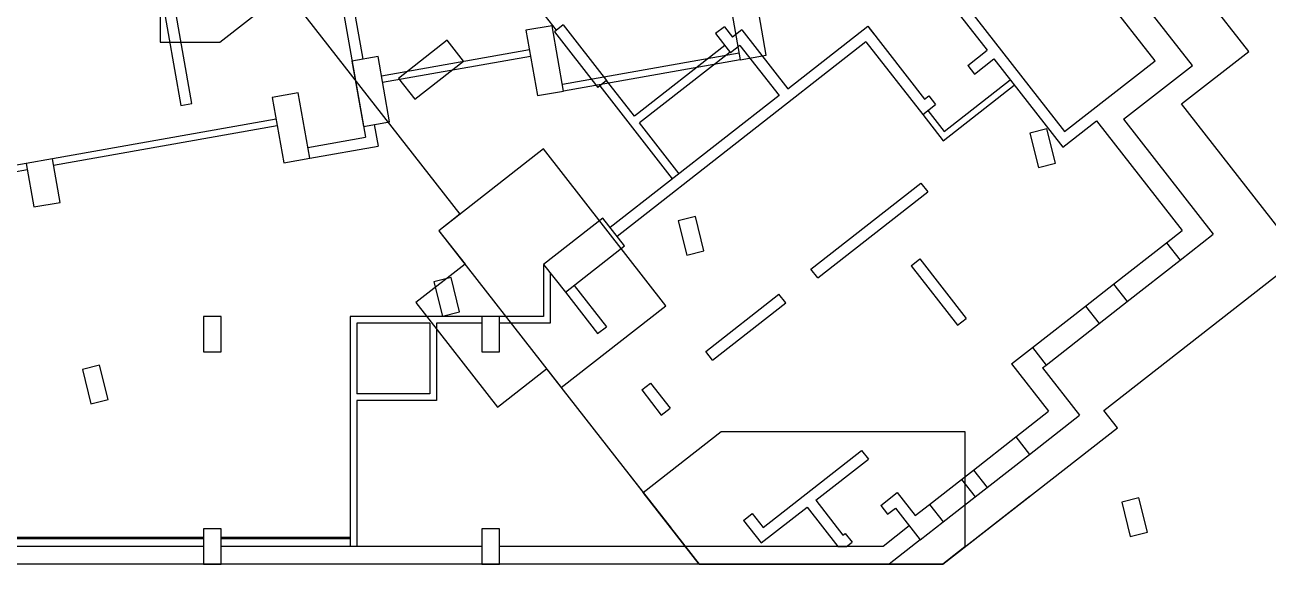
# Model space of a CAD drawing. Header units: metres. Extents: x -681087 to 1033303, y 74272 to 2630761.
# Drawn here: x 54188 to 82328, y 2305008 to 2317198 of the extents above; entities that cross this region are included whole.
import ezdxf

# ---------------------------------------------------------------- set-up
doc = ezdxf.new("R2010")
doc.units = ezdxf.units.M
for name, color, linetype in [('SKELETON_CLEAN', 7, 'Continuous'), ('SKELETON_ISOLATED', 1, 'Continuous'), ('SKELETON_ORIGINAL', 8, 'Continuous')]:
    doc.layers.add(name, color=color, linetype=linetype)

msp = doc.modelspace()

# ---------------------------------------------------------------- linework, layer by layer
at = {"layer": 'SKELETON_CLEAN'}
for p, q in [((60447, 2324304), (61836, 2316425)), ((60244, 2324014), (61894, 2314658)), ((81890, 2316598), (77520, 2322191)), ((57251, 2320083), (57251, 2316808)), ((80613, 2316283), (77880, 2319782)), ((79771, 2316387), (77407, 2319413)), ((74471, 2318541), (75968, 2316626)), ((74668, 2318694), (77722, 2314786)), ((66221, 2317082), (65248, 2318327)), ((58598, 2316808), (60084, 2317968)), ((60084, 2317968), (64031, 2312916)), ((70970, 2316513), (70709, 2317990)), ((57287, 2317837), (57721, 2315375)), ((57967, 2315418), (57533, 2317880)), ((70119, 2317886), (70379, 2316408)), ((66120, 2317181), (65529, 2317076)), ((65529, 2317076), (65790, 2315599)), ((66381, 2315703), (66120, 2317181)), ((66370, 2317198), (66173, 2317045)), ((66370, 2317198), (67355, 2315938)), ((70020, 2317156), (69823, 2317003)), ((70020, 2317156), (70205, 2316920)), ((70417, 2317086), (70205, 2316920)), ((70417, 2317086), (71458, 2315755)), ((71458, 2315755), (73266, 2317167)), ((73266, 2317167), (74553, 2315521)), ((57251, 2316808), (58598, 2316808)), ((63749, 2316851), (62646, 2315989)), ((64118, 2316378), (63749, 2316851)), ((66173, 2317045), (67158, 2315784)), ((73223, 2316817), (67593, 2312418)), ((69823, 2317003), (70162, 2316569)), ((73223, 2316817), (74510, 2315170)), ((70032, 2316735), (67983, 2315134)), ((70149, 2316585), (68100, 2314984)), ((70374, 2316735), (70162, 2316569)), ((70374, 2316735), (71261, 2315601)), ((70379, 2316408), (70970, 2316513)), ((75530, 2316284), (75968, 2316626)), ((80369, 2315410), (81890, 2316598)), ((62181, 2316486), (61590, 2316382)), ((61590, 2316382), (61851, 2314905)), ((62441, 2315009), (62181, 2316486)), ((63015, 2315516), (64118, 2316378)), ((70379, 2316408), (66381, 2315703)), ((75530, 2316284), (75684, 2316087)), ((75684, 2316087), (76121, 2316429)), ((76121, 2316429), (77679, 2314435)), ((77722, 2314786), (79771, 2316387)), ((79053, 2315064), (80613, 2316283)), ((62646, 2315989), (63015, 2315516)), ((74998, 2314789), (76491, 2315956)), ((65790, 2315599), (66381, 2315703)), ((67355, 2315938), (67158, 2315784)), ((67983, 2315134), (67355, 2315938)), ((74972, 2314579), (76583, 2315838)), ((57721, 2315375), (57967, 2315418)), ((60377, 2315660), (59786, 2315556)), ((59786, 2315556), (60047, 2314079)), ((60637, 2314183), (60377, 2315660)), ((71261, 2315601), (67439, 2312615)), ((74510, 2315170), (74802, 2315397)), ((74553, 2315521), (74648, 2315594)), ((74648, 2315594), (74802, 2315397)), ((83065, 2311960), (80369, 2315410)), ((74510, 2315170), (74972, 2314579)), ((74628, 2315262), (74998, 2314789)), ((59873, 2315064), (54811, 2314171)), ((61851, 2314905), (62441, 2315009)), ((62097, 2314948), (62184, 2314456)), ((68999, 2313834), (68100, 2314984)), ((77321, 2314850), (76933, 2314753)), ((77515, 2314074), (77321, 2314850)), ((77679, 2314435), (78443, 2315032)), ((78443, 2315032), (80383, 2312550)), ((79053, 2315064), (81085, 2312464)), ((60594, 2314429), (61894, 2314658)), ((76933, 2314753), (77127, 2313977)), ((60637, 2314183), (62184, 2314456)), ((65923, 2314393), (63559, 2312546)), ((68693, 2310847), (65923, 2314393)), ((54220, 2314067), (51216, 2313537)), ((54811, 2314171), (54220, 2314067)), ((54220, 2314067), (54394, 2313082)), ((54985, 2313186), (54811, 2314171)), ((60047, 2314079), (60637, 2314183)), ((77127, 2313977), (77515, 2314074)), ((71979, 2311676), (74469, 2313622)), ((72133, 2311479), (74623, 2313425)), ((74469, 2313622), (74623, 2313425)), ((54394, 2313082), (54985, 2313186)), ((64031, 2312916), (63559, 2312546)), ((69365, 2312866), (68977, 2312769)), ((69558, 2312090), (69365, 2312866)), ((67270, 2312831), (65930, 2311785)), ((67762, 2312201), (67270, 2312831)), ((68977, 2312769), (69170, 2311993)), ((63559, 2312546), (64150, 2311790)), ((63559, 2312546), (66329, 2309000)), ((80028, 2312273), (80383, 2312550)), ((80336, 2311879), (81085, 2312464)), ((66423, 2311154), (67762, 2312201)), ((69170, 2311993), (69558, 2312090)), ((78830, 2311337), (80028, 2312273)), ((80028, 2312273), (80336, 2311879)), ((64150, 2311790), (63040, 2310922)), ((65930, 2311785), (65930, 2310608)), ((65930, 2311785), (66423, 2311154)), ((74247, 2311754), (74444, 2311908)), ((74247, 2311754), (75300, 2310406)), ((74444, 2311908), (75497, 2310560)), ((78612, 2308481), (83065, 2311960)), ((79138, 2310943), (80336, 2311879)), ((63834, 2311487), (63446, 2311390)), ((64028, 2310711), (63834, 2311487)), ((72133, 2311479), (71979, 2311676)), ((63446, 2311390), (63639, 2310614)), ((66620, 2311308), (67349, 2310374)), ((78192, 2310838), (78830, 2311337)), ((78830, 2311337), (79138, 2310943)), ((63040, 2310922), (64887, 2308558)), ((66423, 2311154), (67152, 2310221)), ((69600, 2309817), (71254, 2311110)), ((69754, 2309620), (71408, 2310913)), ((71408, 2310913), (71254, 2311110)), ((78500, 2310444), (79138, 2310943)), ((58634, 2310608), (58234, 2310608)), ((58234, 2310608), (58234, 2309808)), ((58634, 2309808), (58634, 2310608)), ((61554, 2310608), (61554, 2305408)), ((64534, 2310608), (61554, 2310608)), ((63639, 2310614), (64028, 2310711)), ((64934, 2310608), (64534, 2310608)), ((64534, 2310608), (64534, 2309808)), ((65930, 2310608), (64934, 2310608)), ((64934, 2309808), (64934, 2310608)), ((66329, 2309000), (68693, 2310847)), ((76994, 2309903), (78192, 2310838)), ((78192, 2310838), (78500, 2310444)), ((61704, 2310458), (61704, 2308858)), ((63354, 2310458), (61704, 2310458)), ((63354, 2310458), (63354, 2308858)), ((63504, 2310458), (63504, 2308708)), ((64534, 2310458), (63504, 2310458)), ((67152, 2310221), (67349, 2310374)), ((75300, 2310406), (75497, 2310560)), ((77302, 2309509), (78500, 2310444)), ((58234, 2309808), (58634, 2309808)), ((64534, 2309808), (64934, 2309808)), ((69754, 2309620), (69600, 2309817)), ((76522, 2309533), (76994, 2309903)), ((76994, 2309903), (77302, 2309509)), ((55878, 2309503), (55490, 2309407)), ((56071, 2308727), (55878, 2309503)), ((76522, 2309533), (77359, 2308462)), ((77223, 2309447), (77302, 2309509)), ((55490, 2309407), (55683, 2308630)), ((64887, 2308558), (65997, 2309426)), ((77223, 2309447), (78061, 2308375)), ((68150, 2308944), (68347, 2309098)), ((68150, 2308944), (68593, 2308377)), ((68347, 2309098), (68790, 2308531)), ((55683, 2308630), (56071, 2308727)), ((63354, 2308858), (61704, 2308858)), ((63504, 2308708), (61704, 2308708)), ((61704, 2308708), (61704, 2305408)), ((68593, 2308377), (68790, 2308531)), ((76618, 2307883), (77359, 2308462)), ((76926, 2307489), (78061, 2308375)), ((78916, 2308092), (78612, 2308481)), ((68181, 2306630), (69947, 2308009)), ((69947, 2308009), (75465, 2308009)), ((75465, 2308009), (75465, 2305395)), ((75657, 2307132), (76618, 2307883)), ((76618, 2307883), (76926, 2307489)), ((70895, 2305836), (73125, 2307578)), ((73125, 2307578), (73279, 2307381)), ((72089, 2306451), (73279, 2307381)), ((75965, 2306738), (76926, 2307489)), ((75389, 2306922), (75657, 2307132)), ((75657, 2307132), (75965, 2306738)), ((74664, 2306356), (75389, 2306922)), ((75389, 2306922), (75697, 2306528)), ((75697, 2306528), (75965, 2306738)), ((72089, 2306451), (72705, 2305663)), ((73560, 2306331), (73934, 2306624)), ((73934, 2306624), (74341, 2306104)), ((74972, 2305962), (75697, 2306528)), ((79402, 2306505), (79014, 2306409)), ((79014, 2306409), (79207, 2305632)), ((79595, 2305729), (79402, 2306505)), ((70452, 2305997), (70649, 2306151)), ((70649, 2306151), (70895, 2305836)), ((70852, 2305485), (71892, 2306297)), ((71892, 2306297), (72588, 2305408)), ((73560, 2306331), (73714, 2306134)), ((73714, 2306134), (73891, 2306273)), ((73891, 2306273), (74452, 2305556)), ((74341, 2306104), (74664, 2306356)), ((74664, 2306356), (74972, 2305962)), ((70452, 2305997), (70852, 2305485)), ((74205, 2305871), (73612, 2305408)), ((74452, 2305556), (74972, 2305962)), ((58634, 2305808), (58234, 2305808)), ((58234, 2305808), (58234, 2305008)), ((58634, 2305008), (58634, 2305808)), ((64934, 2305808), (64534, 2305808)), ((64534, 2305808), (64534, 2305008)), ((64934, 2305008), (64934, 2305808)), ((72705, 2305663), (72756, 2305703)), ((72756, 2305703), (72910, 2305506)), ((74452, 2305556), (73750, 2305008)), ((79207, 2305632), (79595, 2305729)), ((73612, 2305408), (64934, 2305408)), ((72588, 2305408), (72784, 2305408)), ((72784, 2305408), (72910, 2305506)), ((58234, 2305008), (58634, 2305008)), ((64534, 2305008), (64934, 2305008))]:
    msp.add_line(p, q, dxfattribs=at)
at = {"layer": 'SKELETON_ISOLATED'}
for p, q in [((73297, 2317128), (73420, 2316970)), ((65608, 2316633), (62259, 2316043)), ((70353, 2316556), (66355, 2315851)), ((65634, 2316486), (62285, 2315895)), ((68850, 2313717), (67206, 2315821)), ((59899, 2314916), (54837, 2314023)), ((54246, 2313919), (51243, 2313390)), ((66080, 2311593), (66080, 2310458)), ((65509, 2310458), (64934, 2310458)), ((67722, 2307217), (68815, 2305819)), ((75217, 2305201), (76942, 2306550)), ((58234, 2305608), (50334, 2305608)), ((58234, 2305578), (50334, 2305578)), ((61554, 2305608), (58634, 2305608)), ((61554, 2305578), (58634, 2305578)), ((58234, 2305408), (50334, 2305408)), ((64534, 2305408), (58634, 2305408)), ((71599, 2305008), (42101, 2305008))]:
    msp.add_line(p, q, dxfattribs=at)
at = {"layer": 'SKELETON_ORIGINAL'}
for p, q in [((60447, 2324304), (61836, 2316425)), ((60244, 2324014), (61894, 2314658)), ((81890, 2316598), (77520, 2322191)), ((57251, 2320083), (57251, 2316808)), ((80613, 2316283), (77880, 2319782)), ((79771, 2316387), (77407, 2319413)), ((74471, 2318541), (75968, 2316626)), ((74668, 2318694), (77722, 2314786)), ((66221, 2317082), (65248, 2318327)), ((58598, 2316808), (60084, 2317968)), ((60084, 2317968), (64031, 2312916)), ((70970, 2316513), (70709, 2317990)), ((57287, 2317837), (57721, 2315375)), ((57967, 2315418), (57533, 2317880)), ((70119, 2317886), (70379, 2316408)), ((66120, 2317181), (65529, 2317076)), ((65529, 2317076), (65790, 2315599)), ((66381, 2315703), (66120, 2317181)), ((66370, 2317198), (66173, 2317045)), ((66370, 2317198), (67355, 2315938)), ((70020, 2317156), (69823, 2317003)), ((70020, 2317156), (70205, 2316920)), ((70417, 2317086), (70205, 2316920)), ((70417, 2317086), (71458, 2315755)), ((71458, 2315755), (73266, 2317167)), ((73266, 2317167), (74553, 2315521)), ((73297, 2317128), (73420, 2316970)), ((57251, 2316808), (58598, 2316808)), ((63749, 2316851), (62646, 2315989)), ((63749, 2316851), (62646, 2315989)), ((64118, 2316378), (63749, 2316851)), ((64118, 2316378), (63749, 2316851)), ((66173, 2317045), (67158, 2315784)), ((73223, 2316817), (67593, 2312418)), ((69823, 2317003), (70162, 2316569)), ((73223, 2316817), (74510, 2315170)), ((65608, 2316633), (62259, 2316043)), ((70353, 2316556), (66355, 2315851)), ((70032, 2316735), (67983, 2315134)), ((70149, 2316585), (68100, 2314984)), ((70374, 2316735), (70162, 2316569)), ((70374, 2316735), (71261, 2315601)), ((70379, 2316408), (70970, 2316513)), ((75530, 2316284), (75968, 2316626)), ((80369, 2315410), (81890, 2316598)), ((62181, 2316486), (61590, 2316382)), ((61590, 2316382), (61851, 2314905)), ((62441, 2315009), (62181, 2316486)), ((65634, 2316486), (62285, 2315895)), ((63015, 2315516), (64118, 2316378)), ((63015, 2315516), (64118, 2316378)), ((70379, 2316408), (66381, 2315703)), ((75530, 2316284), (75684, 2316087)), ((75684, 2316087), (76121, 2316429)), ((76121, 2316429), (77679, 2314435)), ((77722, 2314786), (79771, 2316387)), ((79053, 2315064), (80613, 2316283)), ((62646, 2315989), (63015, 2315516)), ((62646, 2315989), (63015, 2315516)), ((74998, 2314789), (76491, 2315956)), ((65790, 2315599), (66381, 2315703)), ((67355, 2315938), (67158, 2315784)), ((68850, 2313717), (67206, 2315821)), ((67983, 2315134), (67355, 2315938)), ((74972, 2314579), (76583, 2315838)), ((57721, 2315375), (57967, 2315418)), ((60377, 2315660), (59786, 2315556)), ((59786, 2315556), (60047, 2314079)), ((60637, 2314183), (60377, 2315660)), ((71261, 2315601), (67439, 2312615)), ((74510, 2315170), (74802, 2315397)), ((74553, 2315521), (74648, 2315594)), ((74648, 2315594), (74802, 2315397)), ((83065, 2311960), (80369, 2315410)), ((74510, 2315170), (74972, 2314579)), ((74628, 2315262), (74998, 2314789)), ((59873, 2315064), (54811, 2314171)), ((59899, 2314916), (54837, 2314023)), ((61851, 2314905), (62441, 2315009)), ((62097, 2314948), (62184, 2314456)), ((68999, 2313834), (68100, 2314984)), ((77321, 2314850), (76933, 2314753)), ((77515, 2314074), (77321, 2314850)), ((77679, 2314435), (78443, 2315032)), ((78443, 2315032), (80383, 2312550)), ((79053, 2315064), (81085, 2312464)), ((60594, 2314429), (61894, 2314658)), ((76933, 2314753), (77127, 2313977)), ((60637, 2314183), (62184, 2314456)), ((65923, 2314393), (63559, 2312546)), ((68693, 2310847), (65923, 2314393)), ((54220, 2314067), (51216, 2313537)), ((54811, 2314171), (54220, 2314067)), ((54220, 2314067), (54394, 2313082)), ((54985, 2313186), (54811, 2314171)), ((60047, 2314079), (60637, 2314183)), ((77127, 2313977), (77515, 2314074)), ((54246, 2313919), (51243, 2313390)), ((71979, 2311676), (74469, 2313622)), ((72133, 2311479), (74623, 2313425)), ((74469, 2313622), (74623, 2313425)), ((54394, 2313082), (54985, 2313186)), ((64031, 2312916), (63559, 2312546)), ((69365, 2312866), (68977, 2312769)), ((69558, 2312090), (69365, 2312866)), ((67270, 2312831), (65930, 2311785)), ((67270, 2312831), (65930, 2311785)), ((67762, 2312201), (67270, 2312831)), ((67762, 2312201), (67270, 2312831)), ((68977, 2312769), (69170, 2311993)), ((63559, 2312546), (64150, 2311790)), ((63559, 2312546), (66329, 2309000)), ((80028, 2312273), (80383, 2312550)), ((80336, 2311879), (81085, 2312464)), ((66423, 2311154), (67762, 2312201)), ((66423, 2311154), (67762, 2312201)), ((69170, 2311993), (69558, 2312090)), ((78830, 2311337), (80028, 2312273)), ((80028, 2312273), (80336, 2311879)), ((64150, 2311790), (63040, 2310922)), ((65930, 2311785), (65930, 2310608)), ((65930, 2311785), (66423, 2311154)), ((65930, 2311785), (66423, 2311154)), ((74247, 2311754), (74444, 2311908)), ((74247, 2311754), (75300, 2310406)), ((74444, 2311908), (75497, 2310560)), ((78612, 2308481), (83065, 2311960)), ((79138, 2310943), (80336, 2311879)), ((63834, 2311487), (63446, 2311390)), ((64028, 2310711), (63834, 2311487)), ((66080, 2311593), (66080, 2310458)), ((72133, 2311479), (71979, 2311676)), ((63446, 2311390), (63639, 2310614)), ((66620, 2311308), (67349, 2310374)), ((78192, 2310838), (78830, 2311337)), ((78830, 2311337), (79138, 2310943)), ((63040, 2310922), (64887, 2308558)), ((66423, 2311154), (67152, 2310221)), ((69600, 2309817), (71254, 2311110)), ((69754, 2309620), (71408, 2310913)), ((71408, 2310913), (71254, 2311110)), ((78500, 2310444), (79138, 2310943)), ((58634, 2310608), (58234, 2310608)), ((58234, 2310608), (58234, 2309808)), ((58634, 2309808), (58634, 2310608)), ((61554, 2310608), (61554, 2305408)), ((64534, 2310608), (61554, 2310608)), ((63639, 2310614), (64028, 2310711)), ((64934, 2310608), (64534, 2310608)), ((64534, 2310608), (64534, 2309808)), ((65930, 2310608), (64934, 2310608)), ((64934, 2309808), (64934, 2310608)), ((66329, 2309000), (68693, 2310847)), ((76994, 2309903), (78192, 2310838)), ((78192, 2310838), (78500, 2310444)), ((61704, 2310458), (61704, 2308858)), ((63354, 2310458), (61704, 2310458)), ((63354, 2310458), (63354, 2308858)), ((63504, 2310458), (63504, 2308708)), ((64534, 2310458), (63504, 2310458)), ((66080, 2310458), (64934, 2310458)), ((64937, 2310458), (64934, 2310458)), ((67152, 2310221), (67349, 2310374)), ((75300, 2310406), (75497, 2310560)), ((77302, 2309509), (78500, 2310444)), ((58234, 2309808), (58634, 2309808)), ((64534, 2309808), (64934, 2309808)), ((69754, 2309620), (69600, 2309817)), ((76522, 2309533), (76994, 2309903)), ((76994, 2309903), (77302, 2309509)), ((55878, 2309503), (55490, 2309407)), ((56071, 2308727), (55878, 2309503)), ((76522, 2309533), (77359, 2308462)), ((77223, 2309447), (77302, 2309509)), ((55490, 2309407), (55683, 2308630)), ((64887, 2308558), (65997, 2309426)), ((65997, 2309426), (69448, 2305008)), ((77223, 2309447), (78061, 2308375)), ((68150, 2308944), (68347, 2309098)), ((68150, 2308944), (68593, 2308377)), ((68347, 2309098), (68790, 2308531)), ((55683, 2308630), (56071, 2308727)), ((63354, 2308858), (61704, 2308858)), ((63504, 2308708), (61704, 2308708)), ((61704, 2308708), (61704, 2305408)), ((68593, 2308377), (68790, 2308531)), ((76618, 2307883), (77359, 2308462)), ((76926, 2307489), (78061, 2308375)), ((78916, 2308092), (78612, 2308481)), ((74968, 2305008), (78916, 2308092)), ((68181, 2306630), (69947, 2308009)), ((69947, 2308009), (75465, 2308009)), ((75465, 2308009), (75465, 2305395)), ((75657, 2307132), (76618, 2307883)), ((76618, 2307883), (76926, 2307489)), ((70895, 2305836), (73125, 2307578)), ((73125, 2307578), (73279, 2307381)), ((72089, 2306451), (73279, 2307381)), ((75965, 2306738), (76926, 2307489)), ((75389, 2306922), (75657, 2307132)), ((75657, 2307132), (75965, 2306738)), ((74664, 2306356), (75389, 2306922)), ((75389, 2306922), (75697, 2306528)), ((75697, 2306528), (75965, 2306738)), ((69448, 2305008), (68181, 2306630)), ((72089, 2306451), (72705, 2305663)), ((73560, 2306331), (73934, 2306624)), ((73934, 2306624), (74341, 2306104)), ((74972, 2305962), (75697, 2306528)), ((79402, 2306505), (79014, 2306409)), ((79014, 2306409), (79207, 2305632)), ((79595, 2305729), (79402, 2306505)), ((70452, 2305997), (70649, 2306151)), ((70649, 2306151), (70895, 2305836)), ((70852, 2305485), (71892, 2306297)), ((71892, 2306297), (72588, 2305408)), ((73560, 2306331), (73714, 2306134)), ((73714, 2306134), (73891, 2306273)), ((73891, 2306273), (74452, 2305556)), ((74341, 2306104), (74664, 2306356)), ((74664, 2306356), (74972, 2305962)), ((70452, 2305997), (70852, 2305485)), ((74205, 2305871), (73612, 2305408)), ((74452, 2305556), (74972, 2305962)), ((58234, 2305608), (50334, 2305608)), ((58234, 2305578), (50334, 2305578)), ((58634, 2305808), (58234, 2305808)), ((58234, 2305808), (58234, 2305008)), ((58634, 2305008), (58634, 2305808)), ((61554, 2305608), (58634, 2305608)), ((61554, 2305578), (58634, 2305578)), ((64934, 2305808), (64534, 2305808)), ((64534, 2305808), (64534, 2305008)), ((64934, 2305008), (64934, 2305808)), ((72705, 2305663), (72756, 2305703)), ((72756, 2305703), (72910, 2305506)), ((74452, 2305556), (73750, 2305008)), ((79207, 2305632), (79595, 2305729)), ((58234, 2305408), (50334, 2305408)), ((64534, 2305408), (58634, 2305408)), ((73612, 2305408), (64934, 2305408)), ((72588, 2305408), (72784, 2305408)), ((72784, 2305408), (72910, 2305506)), ((75465, 2305395), (74968, 2305008)), ((73750, 2305008), (9233, 2305008)), ((58234, 2305008), (58634, 2305008)), ((64534, 2305008), (64934, 2305008)), ((69448, 2305008), (74968, 2305008)), ((74968, 2305008), (69448, 2305008))]:
    msp.add_line(p, q, dxfattribs=at)

doc.saveas('drawing.dxf')
